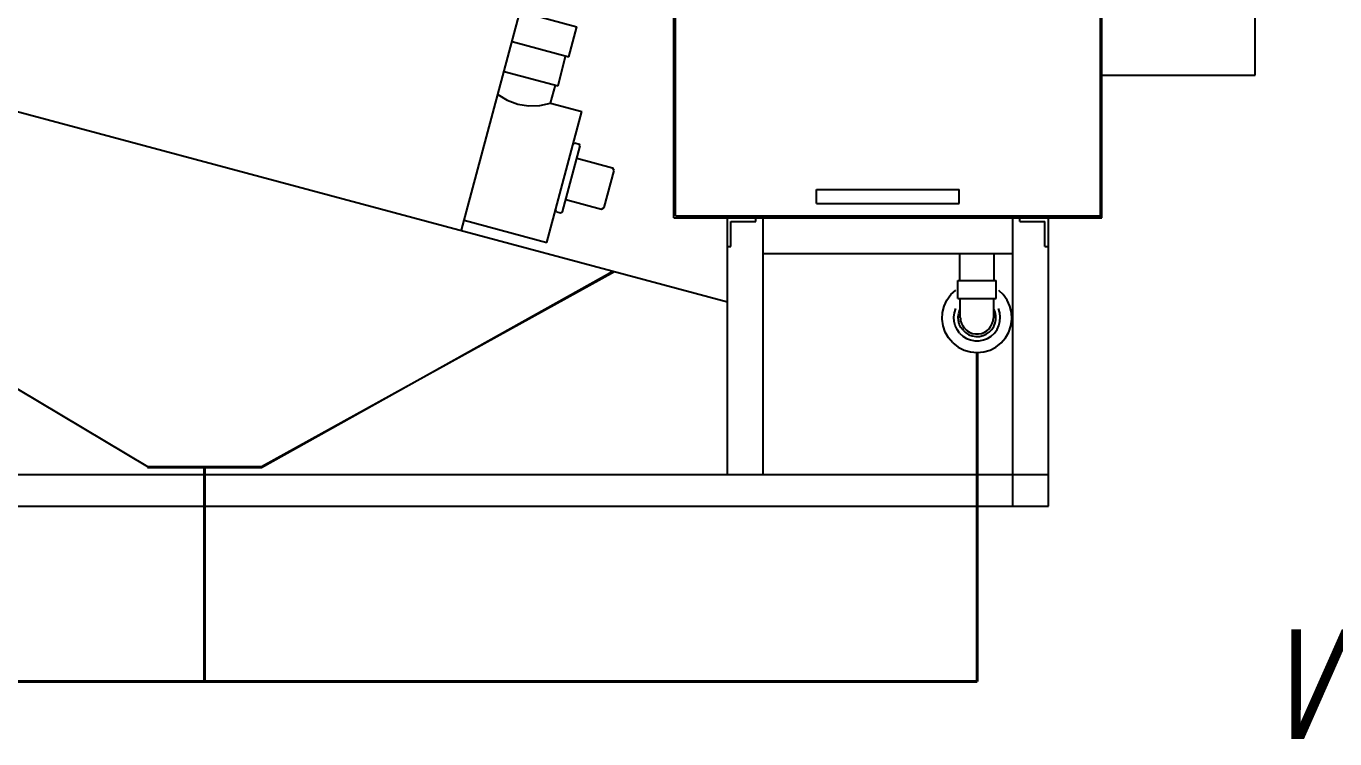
# Model space of a CAD drawing. Extents: x 431547 to 432141, y 118589 to 119430.
# Drawn here: x 431605.77 to 431633.94, y 119109.57 to 119124.91 of the extents above; entities that cross this region are included whole.
import ezdxf

# ---------------------------------------------------------------- set-up
doc = ezdxf.new("R2010")
doc.units = 0
doc.header["$LTSCALE"] = 300
doc.header["$MEASUREMENT"] = 0
doc.layers.add('1', color=7, linetype='CONTINUOUS')
doc.layers.add('Запорная арматура', color=200, linetype='CONTINUOUS', lineweight=20)
doc.layers.add('К10', color=7, linetype='CONTINUOUS', lineweight=40, true_color=0x006e00)
doc.styles.add('MONARCH', font='monarch', dxfattribs={"width": 0.77})

msp = doc.modelspace()

# ---------------------------------------------------------------- linework, layer by layer
at = {"layer": '1', "ltscale": 0.1}
msp.add_line((431632.227, 119123.856), (431632.227, 119133.991), dxfattribs=at)
at = {"layer": '1'}
for p, q in [((431619.713, 119120.785), (431619.713, 119133.07)), ((431619.744, 119120.831), (431619.744, 119133.024)), ((431628.896, 119120.831), (431628.896, 119133.024)), ((431628.927, 119120.785), (431628.927, 119133.07)), ((431615.137, 119120.517), (431616.924, 119127.171)), ((431616.402, 119125.228), (431617.622, 119124.901)), ((431617.451, 119124.251), (431617.622, 119124.901)), ((431616.228, 119124.579), (431617.451, 119124.251)), ((431617.218, 119123.626), (431617.382, 119124.269)), ((431616.056, 119123.939), (431617.218, 119123.626)), ((431602.976, 119123.768), (431620.865, 119118.975)), ((431617.058, 119123.254), (431617.161, 119123.641)), ((431628.927, 119123.856), (431632.227, 119123.856)), ((431615.922, 119123.44), (431616.127, 119123.317)), ((431616.127, 119123.317), (431616.351, 119123.234)), ((431616.351, 119123.234), (431616.586, 119123.196)), ((431616.586, 119123.196), (431616.825, 119123.202)), ((431616.825, 119123.202), (431617.058, 119123.254)), ((431616.977, 119120.255), (431617.732, 119123.073)), ((431617.058, 119123.254), (431617.732, 119123.073)), ((431596.594, 119122.446), (431608.382, 119115.434)), ((431617.312, 119120.912), (431617.693, 119122.336)), ((431617.545, 119122.376), (431617.583, 119122.398)), ((431617.583, 119122.398), (431617.672, 119122.374)), ((431617.693, 119122.336), (431617.672, 119122.374)), ((431617.622, 119122.069), (431618.393, 119121.863)), ((431618.211, 119121.005), (431618.426, 119121.806)), ((431618.426, 119121.806), (431618.393, 119121.863)), ((431622.785, 119121.092), (431622.785, 119121.399)), ((431622.785, 119121.399), (431625.856, 119121.399)), ((431625.856, 119121.092), (431625.856, 119121.399)), ((431617.383, 119121.179), (431618.155, 119120.973)), ((431622.785, 119121.092), (431625.856, 119121.092)), ((431617.185, 119120.915), (431617.164, 119120.952)), ((431617.185, 119120.915), (431617.274, 119120.891)), ((431617.274, 119120.891), (431617.312, 119120.912)), ((431618.155, 119120.973), (431618.211, 119121.005)), ((431619.744, 119120.831), (431628.896, 119120.831)), ((431615.195, 119120.733), (431616.977, 119120.255)), ((431619.713, 119120.785), (431628.927, 119120.785)), ((431620.865, 119115.257), (431620.865, 119120.785)), ((431621.633, 119115.257), (431621.633, 119120.785)), ((431627.007, 119115.257), (431627.007, 119120.785)), ((431627.775, 119114.582), (431627.775, 119120.785)), ((431621.633, 119120.017), (431627.007, 119120.017)), ((431626.607, 119119.433), (431626.607, 119120.017)), ((431610.838, 119115.411), (431618.396, 119119.636)), ((431610.838, 119115.434), (431618.432, 119119.627)), ((431625.824, 119119.05), (431625.824, 119119.433)), ((431625.824, 119119.433), (431626.653, 119119.433)), ((431626.653, 119119.05), (431626.651, 119119.433)), ((431625.59, 119119.015), (431625.674, 119119.132)), ((431625.674, 119119.132), (431625.779, 119119.23)), ((431626.698, 119119.23), (431626.803, 119119.132)), ((431626.887, 119119.015), (431626.803, 119119.132)), ((431625.495, 119118.746), (431625.53, 119118.886)), ((431625.53, 119118.886), (431625.59, 119119.015)), ((431625.75, 119118.742), (431625.779, 119118.832)), ((431625.824, 119119.05), (431626.653, 119119.05)), ((431625.878, 119118.636), (431625.878, 119119.05)), ((431626.627, 119118.753), (431626.597, 119118.826)), ((431626.599, 119118.636), (431626.599, 119119.05)), ((431626.727, 119118.742), (431626.698, 119118.832)), ((431626.947, 119118.886), (431626.887, 119119.015)), ((431626.982, 119118.746), (431626.947, 119118.886)), ((431625.488, 119118.603), (431625.495, 119118.746)), ((431625.508, 119118.461), (431625.488, 119118.603)), ((431625.739, 119118.649), (431625.75, 119118.742)), ((431625.745, 119118.555), (431625.739, 119118.649)), ((431625.769, 119118.465), (431625.745, 119118.555)), ((431625.833, 119118.651), (431625.843, 119118.728)), ((431625.837, 119118.573), (431625.833, 119118.651)), ((431625.857, 119118.497), (431625.837, 119118.573)), ((431625.843, 119118.728), (431625.868, 119118.802)), ((431625.892, 119118.571), (431625.886, 119118.636)), ((431625.91, 119118.508), (431625.892, 119118.571)), ((431626.567, 119118.508), (431626.585, 119118.571)), ((431626.585, 119118.571), (431626.591, 119118.636)), ((431626.642, 119118.677), (431626.627, 119118.753)), ((431626.628, 119118.522), (431626.643, 119118.598)), ((431626.643, 119118.598), (431626.642, 119118.677)), ((431626.708, 119118.465), (431626.732, 119118.555)), ((431626.738, 119118.649), (431626.727, 119118.742)), ((431626.732, 119118.555), (431626.738, 119118.649)), ((431626.969, 119118.461), (431626.989, 119118.603)), ((431626.989, 119118.603), (431626.982, 119118.746)), ((431625.554, 119118.326), (431625.508, 119118.461)), ((431625.625, 119118.202), (431625.554, 119118.326)), ((431625.809, 119118.38), (431625.769, 119118.465)), ((431625.864, 119118.304), (431625.809, 119118.38)), ((431625.891, 119118.426), (431625.857, 119118.497)), ((431625.864, 119118.304), (431625.933, 119118.24)), ((431625.937, 119118.364), (431625.891, 119118.426)), ((431625.939, 119118.45), (431625.91, 119118.508)), ((431625.937, 119118.364), (431625.995, 119118.311)), ((431625.978, 119118.398), (431625.939, 119118.45)), ((431625.978, 119118.398), (431626.026, 119118.355)), ((431625.995, 119118.311), (431626.062, 119118.27)), ((431626.026, 119118.355), (431626.082, 119118.32)), ((431626.062, 119118.27), (431626.135, 119118.243)), ((431626.082, 119118.32), (431626.142, 119118.297)), ((431626.142, 119118.297), (431626.206, 119118.285)), ((431626.206, 119118.285), (431626.271, 119118.285)), ((431626.271, 119118.285), (431626.335, 119118.297)), ((431626.335, 119118.297), (431626.395, 119118.32)), ((431626.367, 119118.25), (431626.438, 119118.282)), ((431626.395, 119118.32), (431626.451, 119118.355)), ((431626.438, 119118.282), (431626.502, 119118.327)), ((431626.451, 119118.355), (431626.499, 119118.398)), ((431626.499, 119118.398), (431626.538, 119118.45)), ((431626.502, 119118.327), (431626.556, 119118.383)), ((431626.538, 119118.45), (431626.567, 119118.508)), ((431626.544, 119118.24), (431626.613, 119118.304)), ((431626.556, 119118.383), (431626.599, 119118.449)), ((431626.599, 119118.449), (431626.628, 119118.522)), ((431626.613, 119118.304), (431626.668, 119118.38)), ((431626.668, 119118.38), (431626.708, 119118.465)), ((431626.852, 119118.202), (431626.923, 119118.326)), ((431626.923, 119118.326), (431626.969, 119118.461)), ((431625.719, 119118.093), (431625.625, 119118.202)), ((431625.719, 119118.093), (431625.831, 119118.004)), ((431625.831, 119118.004), (431625.958, 119117.938)), ((431625.933, 119118.24), (431626.012, 119118.19)), ((431626.012, 119118.19), (431626.099, 119118.156)), ((431626.099, 119118.156), (431626.192, 119118.138)), ((431626.135, 119118.243), (431626.212, 119118.23)), ((431626.192, 119118.138), (431626.285, 119118.138)), ((431626.212, 119118.23), (431626.29, 119118.233)), ((431626.285, 119118.138), (431626.378, 119118.156)), ((431626.29, 119118.233), (431626.367, 119118.25)), ((431626.378, 119118.156), (431626.465, 119118.19)), ((431626.465, 119118.19), (431626.544, 119118.24)), ((431626.519, 119117.938), (431626.646, 119118.004)), ((431626.646, 119118.004), (431626.758, 119118.093)), ((431626.758, 119118.093), (431626.852, 119118.202)), ((431625.958, 119117.938), (431626.096, 119117.898)), ((431626.096, 119117.898), (431626.238, 119117.884)), ((431626.238, 119117.884), (431626.381, 119117.898)), ((431626.381, 119117.898), (431626.519, 119117.938)), ((431627.007, 119114.582), (431627.007, 119115.478)), ((431601.024, 119115.257), (431627.775, 119115.257)), ((431608.382, 119115.434), (431610.838, 119115.434)), ((431608.382, 119115.411), (431610.838, 119115.411)), ((431601.44, 119114.582), (431627.775, 119114.582))]:
    msp.add_line(p, q, dxfattribs=at)
at = {"layer": '1', "ltscale": 0.5}
for p, q in [((431620.865, 119120.785), (431620.865, 119120.831)), ((431627.775, 119120.785), (431627.775, 119120.831)), ((431620.865, 119120.785), (431627.775, 119120.785))]:
    msp.add_line(p, q, dxfattribs=at)
at = {"layer": '1', "ltscale": 0.3}
for p, q in [((431620.864, 119120.785), (431621.478, 119120.785)), ((431627.16, 119120.785), (431627.774, 119120.784))]:
    msp.add_line(p, q, dxfattribs=at)
at = {"layer": '1', "ltscale": 0.6}
for p, q in [((431620.864, 119120.17), (431620.864, 119120.785)), ((431620.941, 119120.17), (431620.941, 119120.708)), ((431620.941, 119120.708), (431621.479, 119120.708)), ((431621.479, 119120.708), (431621.479, 119120.786)), ((431627.16, 119120.707), (431627.16, 119120.786)), ((431627.16, 119120.707), (431627.697, 119120.707)), ((431627.697, 119120.17), (431627.697, 119120.707)), ((431627.774, 119120.17), (431627.774, 119120.784)), ((431620.864, 119120.17), (431620.941, 119120.17)), ((431627.697, 119120.17), (431627.774, 119120.17))]:
    msp.add_line(p, q, dxfattribs=at)
at = {"layer": '1', "ltscale": 0.2}
msp.add_line((431625.87, 119119.433), (431625.87, 119120.017), dxfattribs=at)
at = {"layer": 'К10', "ltscale": 0.4}
for p, q in [((431626.238, 119117.884), (431626.238, 119110.802)), ((431609.61, 119115.411), (431609.61, 119110.802)), ((431626.238, 119110.802), (431589.362, 119110.802))]:
    msp.add_line(p, q, dxfattribs=at)

# ---------------------------------------------------------------- texts
at = {"layer": 'Запорная арматура', "ltscale": 0.4, "insert": (431632.807, 119111.93), "char_height": 2.3607, "attachment_point": 1, "style": 'MONARCH'}
msp.add_mtext_dynamic_manual_height_columns('И7.7', width=5.72672, gutter_width=885.278, heights=[0], dxfattribs=at)

doc.saveas('drawing.dxf')
